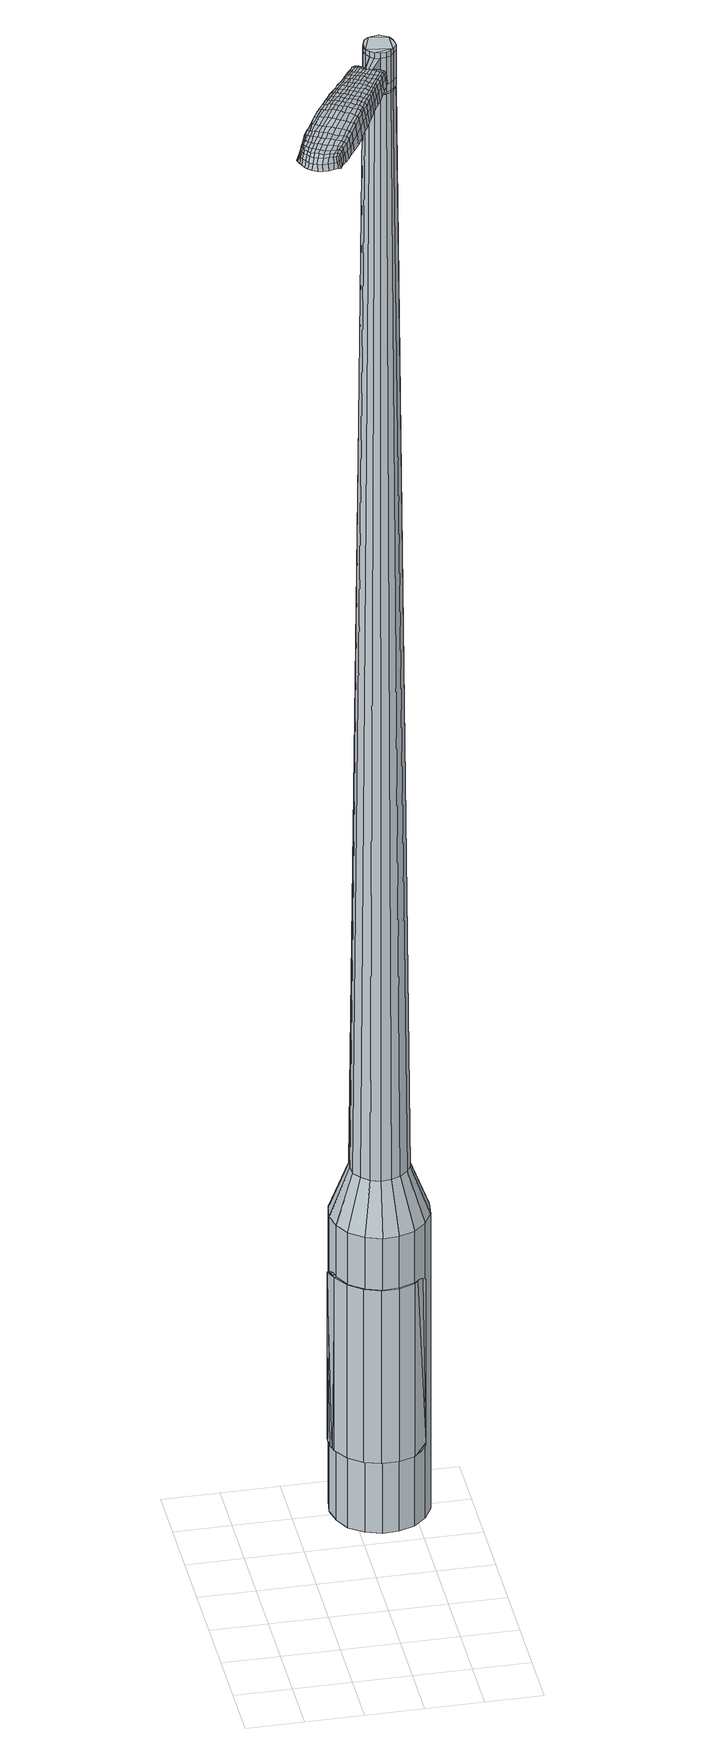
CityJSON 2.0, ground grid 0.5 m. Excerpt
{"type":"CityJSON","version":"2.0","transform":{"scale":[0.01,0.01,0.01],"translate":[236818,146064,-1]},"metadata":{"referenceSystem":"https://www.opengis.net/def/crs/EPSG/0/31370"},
"CityObjects":{
"object1":{"type":"GenericCityObject","attributes":{"cluster":556,"mean_distance_to_centroid":0.317,"new_centroid_x":236819.23,"new_centroid_y":146066.59,"mean_distance_to_camera":11.09,"H1":22.96,"H2":22.49,"Z_final":113.17,"cluster2":-1,"proj_x":236815.49,"proj_y":146064.57,"id_line":84708,"bearing_l":331.76,"distance":4.25,"orientation":"right","G_obj":241.76},"geometry":[{"type":"MultiSurface","lod":"2","boundaries":[[[0,1,2,3]],[[1,4,5,2]],[[4,6,7,5]],[[6,8,9,7]],[[8,10,11,9]],[[10,12,13,11]],[[12,14,15,13]],[[14,16,17,15]],[[16,18,19,17]],[[18,20,21,19]],[[20,22,23,21]],[[22,24,25,23]],[[24,26,27,25]],[[26,28,29,27]],[[28,30,31,29]],[[30,32,33,31]],[[32,34,35,33]],[[34,0,3,35]],[[36,37,38,39]],[[38,40,41,42]],[[41,43,42]],[[42,44,45,46]],[[45,47,46]],[[46,48,49,50]],[[49,51,50]],[[42,46,50,38]],[[50,52,39,38]],[[53,36,39]],[[2,5,7,35]],[[7,9,11,15]],[[11,13,15]],[[15,17,19,23]],[[19,21,23]],[[23,25,27,31]],[[27,29,31]],[[15,23,31,7]],[[31,33,35,7]],[[3,2,35]],[[1,0,54,55]],[[0,34,56,54]],[[34,32,57,56]],[[32,30,58,57]],[[30,28,59,58]],[[28,26,60,59]],[[26,24,61,60]],[[24,22,62,61]],[[22,20,63,62]],[[20,18,64,63]],[[18,16,65,64]],[[16,14,66,65]],[[14,12,67,66]],[[12,10,68,67]],[[10,8,69,68]],[[8,6,70,69]],[[6,4,71,70]],[[4,1,55,71]],[[55,54,72,73]],[[54,56,74,72]],[[56,57,75,74]],[[57,58,76,75]],[[58,59,77,76]],[[59,60,78,77]],[[60,61,79,78]],[[61,62,80,79]],[[62,63,81,80]],[[63,64,82,81]],[[64,65,83,82]],[[65,66,84,83]],[[66,67,85,84]],[[67,68,86,85]],[[68,69,87,86]],[[69,70,88,87]],[[70,71,89,88]],[[71,55,73,89]],[[90,91,92,93]],[[94,95,91,90]],[[96,97,95,94]],[[76,98,97,96]],[[77,99,98,76]],[[100,101,99,77]],[[79,102,101,100]],[[80,103,102,79]],[[104,105,103,80]],[[82,106,105,104]],[[107,108,106,82]],[[84,109,108,107]],[[110,111,109,84]],[[112,113,111,110]],[[114,115,113,112]],[[116,117,115,114]],[[118,119,117,116]],[[93,92,119,118]],[[120,121,122,123]],[[124,120,123,125]],[[126,124,125,127]],[[128,126,127,129]],[[130,128,129,131]],[[132,130,131,133]],[[134,132,133,135]],[[136,134,135,137]],[[138,136,137,139]],[[140,138,139,141]],[[142,140,141,143]],[[144,142,143,145]],[[146,144,145,147]],[[148,146,147,149]],[[150,148,149,151]],[[152,150,151,153]],[[73,72,90,93]],[[72,74,94,90]],[[74,75,96,94]],[[75,76,96]],[[78,100,77]],[[78,79,100]],[[81,104,80]],[[81,82,104]],[[83,107,82]],[[83,84,107]],[[85,110,84]],[[85,86,112,110]],[[86,87,114,112]],[[87,88,116,114]],[[88,89,118,116]],[[89,73,93,118]],[[154,155,92,91]],[[155,156,119,92]],[[156,157,117,119]],[[157,158,115,117]],[[158,159,113,115]],[[159,160,111,113]],[[160,109,111]],[[161,108,109]],[[161,106,108]],[[162,105,106]],[[162,103,105]],[[163,101,102]],[[163,99,101]],[[164,97,98]],[[164,165,95,97]],[[165,154,91,95]],[[39,52,152,166]],[[155,154,167,153]],[[53,39,166,121]],[[154,165,122,167]],[[36,53,121,120]],[[165,164,123,122]],[[37,36,120,124]],[[164,98,125,123]],[[38,37,124,126]],[[98,99,127,125]],[[40,38,126,128]],[[99,163,129,127]],[[41,40,128,130]],[[163,102,131,129]],[[43,41,130,132]],[[102,103,133,131]],[[42,43,132,134]],[[103,162,135,133]],[[44,42,134,136]],[[162,106,137,135]],[[45,44,136,138]],[[106,161,139,137]],[[47,45,138,140]],[[161,109,141,139]],[[46,47,140,142]],[[109,160,143,141]],[[48,46,142,144]],[[160,159,145,143]],[[49,48,144,146]],[[159,158,147,145]],[[51,49,146,148]],[[158,157,149,147]],[[50,51,148,150]],[[157,156,151,149]],[[52,50,150,152]],[[156,155,153,151]],[[152,153,168,169]],[[153,167,170,168]],[[167,122,171,170]],[[122,121,172,171]],[[121,166,173,172]],[[166,152,169,173]],[[174,175,176,177]],[[178,174,177,179]],[[174,178,180,181]],[[175,174,181,182]],[[183,184,185,186]],[[187,183,186,188]],[[183,187,189,190]],[[184,183,190,191]],[[192,193,194,195]],[[196,192,195,197]],[[192,196,198,199]],[[193,192,199,200]],[[201,202,203,204]],[[205,201,204,206]],[[201,205,207,208]],[[202,201,208,209]],[[210,211,212,213]],[[214,210,213,215]],[[210,214,216,217]],[[211,210,217,218]],[[219,220,221,222]],[[223,219,222,224]],[[219,223,225,226]],[[220,219,226,227]],[[228,229,230,231]],[[220,228,231,221]],[[228,220,227,232]],[[229,228,232,233]],[[234,235,236,237]],[[229,234,237,230]],[[234,229,233,238]],[[235,234,238,239]],[[240,178,179,241]],[[235,240,241,236]],[[240,235,239,242]],[[178,240,242,180]],[[243,244,245,246]],[[247,243,246,248]],[[243,247,249,250]],[[244,243,250,251]],[[252,253,254,255]],[[244,252,255,245]],[[252,244,251,256]],[[253,252,256,257]],[[258,259,260,261]],[[253,258,261,254]],[[258,253,257,262]],[[259,258,262,263]],[[264,265,266,267]],[[259,264,267,260]],[[264,259,263,268]],[[265,264,268,269]],[[270,175,182,271]],[[265,270,271,266]],[[270,265,269,272]],[[175,270,272,176]],[[273,274,275,276]],[[277,273,276,278]],[[273,277,279,280]],[[274,273,280,281]],[[282,283,284,285]],[[274,282,285,275]],[[282,274,281,286]],[[283,282,286,287]],[[288,289,290,291]],[[283,288,291,284]],[[288,283,287,292]],[[289,288,292,293]],[[294,187,188,295]],[[289,294,295,290]],[[294,289,293,296]],[[187,294,296,189]],[[297,298,299,300]],[[301,297,300,302]],[[297,301,303,304]],[[298,297,304,305]],[[306,307,308,309]],[[298,306,309,299]],[[306,298,305,310]],[[307,306,310,311]],[[312,313,314,315]],[[307,312,315,308]],[[312,307,311,316]],[[313,312,316,317]],[[318,319,320,321]],[[313,318,321,314]],[[318,313,317,322]],[[319,318,322,323]],[[324,184,191,325]],[[319,324,325,320]],[[324,319,323,326]],[[184,324,326,185]],[[327,213,212,328]],[[329,327,328,330]],[[327,329,331,332]],[[213,327,332,215]],[[333,329,330,334]],[[335,333,334,336]],[[333,335,337,338]],[[329,333,338,331]],[[339,335,336,340]],[[341,339,340,342]],[[339,341,343,344]],[[335,339,344,337]],[[345,341,342,346]],[[347,345,346,348]],[[345,347,349,350]],[[341,345,350,343]],[[351,347,348,352]],[[202,351,352,203]],[[351,202,209,353]],[[347,351,353,349]],[[354,355,200,199]],[[356,354,199,198]],[[354,356,357,358]],[[355,354,358,359]],[[360,361,359,358]],[[362,360,358,357]],[[360,362,363,364]],[[361,360,364,365]],[[366,367,365,364]],[[368,366,364,363]],[[366,368,369,370]],[[367,366,370,371]],[[372,373,371,370]],[[374,372,370,369]],[[372,374,207,205]],[[373,372,205,206]],[[375,376,377,378]],[[277,375,378,279]],[[375,277,278,379]],[[376,375,379,380]],[[381,196,197,382]],[[376,381,382,377]],[[381,376,380,383]],[[196,381,383,198]],[[384,385,386,387]],[[223,384,387,225]],[[384,223,224,388]],[[385,384,388,389]],[[390,391,392,393]],[[385,390,393,386]],[[390,385,389,394]],[[391,390,394,395]],[[396,193,200,397]],[[391,396,397,392]],[[396,391,395,398]],[[193,396,398,194]],[[399,400,401,402]],[[181,399,402,182]],[[399,181,180,403]],[[400,399,403,404]],[[405,406,407,408]],[[400,405,408,401]],[[405,400,404,409]],[[406,405,409,410]],[[411,204,203,412]],[[406,411,412,407]],[[411,406,410,413]],[[204,411,413,206]],[[414,415,416,417]],[[186,414,417,188]],[[414,186,185,418]],[[415,414,418,419]],[[420,208,207,421]],[[415,420,421,416]],[[420,415,419,422]],[[208,420,422,209]],[[423,424,425,426]],[[301,423,426,303]],[[423,301,302,427]],[[424,423,427,428]],[[429,214,215,430]],[[424,429,430,425]],[[429,424,428,431]],[[214,429,431,216]],[[432,433,434,435]],[[247,432,435,249]],[[432,247,248,436]],[[433,432,436,437]],[[438,439,440,441]],[[433,438,441,434]],[[438,433,437,442]],[[439,438,442,443]],[[444,211,218,445]],[[439,444,445,440]],[[444,439,443,446]],[[211,444,446,212]],[[447,448,437,436]],[[246,447,436,248]],[[447,246,245,449]],[[448,447,449,450]],[[451,452,443,442]],[[448,451,442,437]],[[451,448,450,453]],[[452,451,453,454]],[[455,328,212,446]],[[452,455,446,443]],[[455,452,454,456]],[[328,455,456,330]],[[457,458,459,460]],[[304,457,460,305]],[[457,304,303,426]],[[458,457,426,425]],[[461,332,331,462]],[[458,461,462,459]],[[461,458,425,430]],[[332,461,430,215]],[[463,464,450,449]],[[255,463,449,245]],[[463,255,254,465]],[[464,463,465,466]],[[467,468,454,453]],[[464,467,453,450]],[[467,464,466,469]],[[468,467,469,470]],[[471,334,330,456]],[[468,471,456,454]],[[471,468,470,472]],[[334,471,472,336]],[[473,474,475,476]],[[310,473,476,311]],[[473,310,305,460]],[[474,473,460,459]],[[477,338,337,478]],[[474,477,478,475]],[[477,474,459,462]],[[338,477,462,331]],[[479,480,466,465]],[[261,479,465,254]],[[479,261,260,481]],[[480,479,481,482]],[[483,484,470,469]],[[480,483,469,466]],[[483,480,482,485]],[[484,483,485,486]],[[487,340,336,472]],[[484,487,472,470]],[[487,484,486,488]],[[340,487,488,342]],[[489,490,491,492]],[[316,489,492,317]],[[489,316,311,476]],[[490,489,476,475]],[[493,344,343,494]],[[490,493,494,491]],[[493,490,475,478]],[[344,493,478,337]],[[495,496,482,481]],[[267,495,481,260]],[[495,267,266,497]],[[496,495,497,498]],[[499,500,486,485]],[[496,499,485,482]],[[499,496,498,501]],[[500,499,501,502]],[[503,346,342,488]],[[500,503,488,486]],[[503,500,502,504]],[[346,503,504,348]],[[505,506,507,508]],[[322,505,508,323]],[[505,322,317,492]],[[506,505,492,491]],[[509,350,349,510]],[[506,509,510,507]],[[509,506,491,494]],[[350,509,494,343]],[[511,512,498,497]],[[271,511,497,266]],[[511,271,182,402]],[[512,511,402,401]],[[513,514,502,501]],[[512,513,501,498]],[[513,512,401,408]],[[514,513,408,407]],[[515,352,348,504]],[[514,515,504,502]],[[515,514,407,412]],[[352,515,412,203]],[[516,517,419,418]],[[326,516,418,185]],[[516,326,323,508]],[[517,516,508,507]],[[518,353,209,422]],[[517,518,422,419]],[[518,517,507,510]],[[353,518,510,349]],[[519,520,380,379]],[[276,519,379,278]],[[519,276,275,521]],[[520,519,521,522]],[[523,356,198,383]],[[520,523,383,380]],[[523,520,522,524]],[[356,523,524,357]],[[525,526,527,528]],[[226,525,528,227]],[[525,226,225,387]],[[526,525,387,386]],[[529,530,531,532]],[[526,529,532,527]],[[529,526,386,393]],[[530,529,393,392]],[[533,355,359,534]],[[530,533,534,531]],[[533,530,392,397]],[[355,533,397,200]],[[535,536,522,521]],[[285,535,521,275]],[[535,285,284,537]],[[536,535,537,538]],[[539,362,357,524]],[[536,539,524,522]],[[539,536,538,540]],[[362,539,540,363]],[[541,542,543,544]],[[232,541,544,233]],[[541,232,227,528]],[[542,541,528,527]],[[545,546,547,548]],[[542,545,548,543]],[[545,542,527,532]],[[546,545,532,531]],[[549,361,365,550]],[[546,549,550,547]],[[549,546,531,534]],[[361,549,534,359]],[[551,552,538,537]],[[291,551,537,284]],[[551,291,290,553]],[[552,551,553,554]],[[555,368,363,540]],[[552,555,540,538]],[[555,552,554,556]],[[368,555,556,369]],[[557,558,559,560]],[[238,557,560,239]],[[557,238,233,544]],[[558,557,544,543]],[[561,562,563,564]],[[558,561,564,559]],[[561,558,543,548]],[[562,561,548,547]],[[565,367,371,566]],[[562,565,566,563]],[[565,562,547,550]],[[367,565,550,365]],[[567,568,554,553]],[[295,567,553,290]],[[567,295,188,417]],[[568,567,417,416]],[[569,374,369,556]],[[568,569,556,554]],[[569,568,416,421]],[[374,569,421,207]],[[570,571,404,403]],[[242,570,403,180]],[[570,242,239,560]],[[571,570,560,559]],[[572,573,410,409]],[[571,572,409,404]],[[572,571,559,564]],[[573,572,564,563]],[[574,373,206,413]],[[573,574,413,410]],[[574,573,563,566]],[[373,574,566,371]],[[575,576,577,578]],[[578,577,579,580]],[[581,579,577,582]],[[582,577,576,583]],[[584,585,586,587]],[[587,586,588,589]],[[590,588,586,591]],[[591,586,585,592]],[[593,594,595,596]],[[596,595,597,598]],[[599,597,595,600]],[[600,595,594,601]],[[602,603,604,605]],[[605,604,606,607]],[[608,606,604,609]],[[609,604,603,610]],[[611,612,613,614]],[[614,613,615,616]],[[617,615,613,618]],[[618,613,612,619]],[[620,621,622,623]],[[623,622,624,625]],[[626,624,622,627]],[[627,622,621,628]],[[629,630,631,632]],[[632,631,621,620]],[[628,621,631,633]],[[633,631,630,634]],[[635,636,637,638]],[[638,637,630,629]],[[634,630,637,639]],[[639,637,636,640]],[[580,579,641,642]],[[642,641,636,635]],[[640,636,641,643]],[[643,641,579,581]],[[644,645,646,647]],[[647,646,648,649]],[[650,648,646,651]],[[651,646,645,652]],[[653,654,655,656]],[[656,655,645,644]],[[652,645,655,657]],[[657,655,654,658]],[[659,660,661,662]],[[662,661,654,653]],[[658,654,661,663]],[[663,661,660,664]],[[665,666,667,668]],[[668,667,660,659]],[[664,660,667,669]],[[669,667,666,670]],[[583,576,671,672]],[[672,671,666,665]],[[670,666,671,673]],[[673,671,576,575]],[[674,675,676,677]],[[677,676,678,679]],[[680,678,676,681]],[[681,676,675,682]],[[683,684,685,686]],[[686,685,675,674]],[[682,675,685,687]],[[687,685,684,688]],[[689,690,691,692]],[[692,691,684,683]],[[688,684,691,693]],[[693,691,690,694]],[[589,588,695,696]],[[696,695,690,689]],[[694,690,695,697]],[[697,695,588,590]],[[698,699,700,701]],[[701,700,702,703]],[[704,702,700,705]],[[705,700,699,706]],[[707,708,709,710]],[[710,709,699,698]],[[706,699,709,711]],[[711,709,708,712]],[[713,714,715,716]],[[716,715,708,707]],[[712,708,715,717]],[[717,715,714,718]],[[719,720,721,722]],[[722,721,714,713]],[[718,714,721,723]],[[723,721,720,724]],[[592,585,725,726]],[[726,725,720,719]],[[724,720,725,727]],[[727,725,585,584]],[[611,614,728,729]],[[729,728,730,731]],[[732,730,728,733]],[[733,728,614,616]],[[731,730,734,735]],[[735,734,736,737]],[[738,736,734,739]],[[739,734,730,732]],[[737,736,740,741]],[[741,740,742,743]],[[744,742,740,745]],[[745,740,736,738]],[[743,742,746,747]],[[747,746,748,749]],[[750,748,746,751]],[[751,746,742,744]],[[749,748,752,753]],[[753,752,603,602]],[[610,603,752,754]],[[754,752,748,750]],[[601,755,756,600]],[[600,756,757,599]],[[758,757,756,759]],[[759,756,755,760]],[[760,761,762,759]],[[759,762,763,758]],[[764,763,762,765]],[[765,762,761,766]],[[766,767,768,765]],[[765,768,769,764]],[[770,769,768,771]],[[771,768,767,772]],[[772,773,774,771]],[[771,774,775,770]],[[608,775,774,606]],[[606,774,773,607]],[[776,777,778,779]],[[779,778,678,680]],[[679,678,778,780]],[[780,778,777,781]],[[598,597,782,783]],[[783,782,777,776]],[[781,777,782,784]],[[784,782,597,599]],[[785,786,787,788]],[[788,787,624,626]],[[625,624,787,789]],[[789,787,786,790]],[[791,792,793,794]],[[794,793,786,785]],[[790,786,793,795]],[[795,793,792,796]],[[601,594,797,798]],[[798,797,792,791]],[[796,792,797,799]],[[799,797,594,593]],[[800,801,802,803]],[[803,802,582,583]],[[581,582,802,804]],[[804,802,801,805]],[[806,807,808,809]],[[809,808,801,800]],[[805,801,808,810]],[[810,808,807,811]],[[602,605,812,813]],[[813,812,807,806]],[[811,807,812,814]],[[814,812,605,607]],[[815,816,817,818]],[[818,817,587,589]],[[584,587,817,819]],[[819,817,816,820]],[[608,609,821,822]],[[822,821,816,815]],[[820,816,821,823]],[[823,821,609,610]],[[824,825,826,827]],[[827,826,702,704]],[[702,826,703]],[[703,826,825,828]],[[616,615,829,830]],[[830,829,825,824]],[[828,825,829,831]],[[831,829,615,617]],[[832,833,834]],[[834,833,648,650]],[[649,648,833,835]],[[835,833,832,836]],[[837,838,839,840]],[[840,839,832,834]],[[836,832,839,841]],[[841,839,838,842]],[[619,612,843,844]],[[844,843,838,837]],[[842,838,843,845]],[[845,843,612,611]],[[836,846,847,835]],[[835,847,647,649]],[[644,647,847,848]],[[848,847,846,849]],[[842,850,851,841]],[[841,851,846,836]],[[849,846,851,852]],[[852,851,850,853]],[[611,729,854,845]],[[845,854,850,842]],[[853,850,854,855]],[[855,854,729,731]],[[856,857,858]],[[858,857,705,706]],[[704,705,857,827]],[[827,857,856,824]],[[732,733,859,860]],[[860,859,856,858]],[[824,856,859,830]],[[830,859,733,616]],[[849,861,862,848]],[[848,862,656,644]],[[653,656,862,863]],[[862,861,863]],[[853,864,865,852]],[[852,865,861,849]],[[863,861,865,866]],[[866,865,864,867]],[[731,735,868,855]],[[855,868,864,853]],[[867,864,868,869]],[[869,868,735,737]],[[870,871,872,873]],[[873,872,711,712]],[[706,711,872,858]],[[872,871,858]],[[738,739,874,875]],[[875,874,871,870]],[[858,871,874,860]],[[860,874,739,732]],[[876,877,863]],[[863,877,662,653]],[[659,662,877,878]],[[878,877,876,879]],[[867,880,881,866]],[[866,881,876,863]],[[879,876,881,882]],[[882,881,880,883]],[[737,741,884,869]],[[869,884,880,867]],[[883,880,884,885]],[[885,884,741,743]],[[886,887,888,889]],[[889,888,717,718]],[[712,717,888,873]],[[873,888,887,870]],[[744,745,890,891]],[[891,890,887,886]],[[870,887,890,875]],[[875,890,745,738]],[[879,892,893,878]],[[878,893,668,659]],[[665,668,893,894]],[[894,893,892,895]],[[883,896,897,882]],[[882,897,892,879]],[[895,892,897,898]],[[898,897,896,899]],[[743,747,900,885]],[[885,900,896,883]],[[899,896,900,901]],[[901,900,747,749]],[[902,903,904,905]],[[905,904,723,724]],[[718,723,904,889]],[[889,904,903,886]],[[750,751,906,907]],[[907,906,903,902]],[[886,903,906,891]],[[891,906,751,744]],[[895,908,909,894]],[[894,909,672,665]],[[583,672,909,803]],[[803,909,908,800]],[[899,910,911,898]],[[898,911,908,895]],[[800,908,911,809]],[[809,911,910,806]],[[749,753,912,901]],[[901,912,910,899]],[[806,910,912,813]],[[813,912,753,602]],[[820,913,914,819]],[[819,914,727,584]],[[724,727,914,905]],[[905,914,913,902]],[[610,754,915,823]],[[823,915,913,820]],[[902,913,915,907]],[[907,915,754,750]],[[781,916,917,780]],[[780,917,677,679]],[[674,677,917,918]],[[918,917,916,919]],[[599,757,920,784]],[[784,920,916,781]],[[919,916,920,921]],[[921,920,757,758]],[[922,923,924,925]],[[925,924,627,628]],[[626,627,924,788]],[[788,924,923,785]],[[926,927,928,929]],[[929,928,923,922]],[[785,923,928,794]],[[794,928,927,791]],[[760,755,930,931]],[[931,930,927,926]],[[791,927,930,798]],[[798,930,755,601]],[[919,932,933,918]],[[918,933,686,674]],[[683,686,933,934]],[[934,933,932,935]],[[758,763,936,921]],[[921,936,932,919]],[[935,932,936,937]],[[937,936,763,764]],[[938,939,940,941]],[[941,940,633,634]],[[628,633,940,925]],[[925,940,939,922]],[[942,943,944,945]],[[945,944,939,938]],[[922,939,944,929]],[[929,944,943,926]],[[766,761,946,947]],[[947,946,943,942]],[[926,943,946,931]],[[931,946,761,760]],[[935,948,949,934]],[[934,949,692,683]],[[689,692,949,950]],[[950,949,948,951]],[[764,769,952,937]],[[937,952,948,935]],[[951,948,952,953]],[[953,952,769,770]],[[954,955,956,957]],[[957,956,639,640]],[[634,639,956,941]],[[941,956,955,938]],[[958,959,960,961]],[[961,960,955,954]],[[938,955,960,945]],[[945,960,959,942]],[[772,767,962,963]],[[963,962,959,958]],[[942,959,962,947]],[[947,962,767,766]],[[951,964,965,950]],[[950,965,696,689]],[[589,696,965,818]],[[818,965,964,815]],[[770,775,966,953]],[[953,966,964,951]],[[815,964,966,822]],[[822,966,775,608]],[[805,967,968,804]],[[804,968,643,581]],[[640,643,968,957]],[[957,968,967,954]],[[811,969,970,810]],[[810,970,967,805]],[[954,967,970,961]],[[961,970,969,958]],[[607,773,971,814]],[[814,971,969,811]],[[958,969,971,963]],[[963,971,773,772]],[[575,578,177,176]],[[578,580,179,177]],[[590,591,190,189]],[[591,592,191,190]],[[593,596,195,194]],[[596,598,197,195]],[[617,618,217,216]],[[618,619,218,217]],[[620,623,222,221]],[[623,625,224,222]],[[629,632,231,230]],[[632,620,221,231]],[[635,638,237,236]],[[638,629,230,237]],[[580,642,241,179]],[[642,635,236,241]],[[650,651,250,249]],[[651,652,251,250]],[[652,657,256,251]],[[657,658,257,256]],[[658,663,262,257]],[[663,664,263,262]],[[664,669,268,263]],[[669,670,269,268]],[[670,673,272,269]],[[673,575,176,272]],[[680,681,280,279]],[[681,682,281,280]],[[682,687,286,281]],[[687,688,287,286]],[[688,693,292,287]],[[693,694,293,292]],[[694,697,296,293]],[[697,590,189,296]],[[698,701,300,299]],[[701,703,302,300]],[[707,710,309,308]],[[710,698,299,309]],[[713,716,315,314]],[[716,707,308,315]],[[719,722,321,320]],[[722,713,314,321]],[[592,726,325,191]],[[726,719,320,325]],[[776,779,378,377]],[[779,680,279,378]],[[598,783,382,197]],[[783,776,377,382]],[[625,789,388,224]],[[789,790,389,388]],[[790,795,394,389]],[[795,796,395,394]],[[796,799,398,395]],[[799,593,194,398]],[[703,427,302]],[[703,828,428,427]],[[828,831,431,428]],[[831,617,216,431]],[[834,435,434]],[[834,650,249,435]],[[837,840,441,440]],[[840,834,434,441]],[[619,844,445,218]],[[844,837,440,445]],[[972,973,974,975]],[[976,977,975,974]],[[978,979,980,981]],[[982,983,984,985]],[[973,986,987,974]],[[988,976,974,987]],[[989,978,981,990]],[[991,992,983,982]],[[986,993,994,987]],[[994,995,988,987]],[[996,989,990,997]],[[998,992,991,999]],[[993,1000,1001,994]],[[1001,1002,995,994]],[[1003,996,997,1004]],[[1005,998,999,1006]],[[1007,1008,1009,1010]],[[1011,1012,1008,1007]],[[1011,1013,1014,1012]],[[1013,1015,1016,1014]],[[1017,1018,1019,1020]],[[1021,1022,1018,1017]],[[1023,1024,1022,1021]],[[1025,1026,1024,1023]],[[1020,1009,1008,1017]],[[1017,1008,1012,1021]],[[1012,1014,1023,1021]],[[1014,1016,1025,1023]],[[981,980,977,976]],[[990,981,976,988]],[[995,997,990,988]],[[1002,1004,997,995]],[[982,985,979,978]],[[991,982,978,989]],[[999,991,989,996]],[[1006,999,996,1003]],[[983,1007,1010,984]],[[992,1011,1007,983]],[[1013,1011,992,998]],[[1015,1013,998,1005]],[[1027,1028,1029,1030]],[[1029,1031,1032,1033]],[[1029,1033,1034,1035]],[[1029,1035,1030]],[[1036,1027,1030,1037]],[[1038,1037,1030,1039]],[[1040,1039,1030]],[[1041,1029,1028,1042]],[[1043,1041,1042,1044]],[[1045,1043,1044,1046]],[[1047,1045,1046,1048]],[[1049,1047,1048,1050]],[[1050,1051,1052,1053]],[[1050,1053,1054,1055]],[[1050,1055,1056,1057]],[[1056,1058,1059,1060]],[[1056,1060,1061,1062]],[[1056,1062,1057]],[[1050,1057,1049]],[[1063,1064,1028,1027]],[[1065,1066,1031,1029]],[[1067,1068,1040,1030]],[[1064,1069,1042,1028]],[[1070,1065,1029,1041]],[[1069,1071,1044,1042]],[[1072,1070,1041,1043]],[[1071,1073,1046,1044]],[[1074,1072,1043,1045]],[[1073,1075,1048,1046]],[[1076,1074,1045,1047]],[[1075,1077,1050,1048]],[[1078,1076,1047,1049]],[[1077,1079,1051,1050]],[[1080,1081,1058,1056]],[[1082,1078,1049,1057]],[[1052,1051,1079,1083]],[[1053,1052,1083,1084]],[[1054,1053,1084,1085]],[[1055,1054,1085,1086]],[[1056,1055,1086,1080]],[[1087,1063,1027,1036]],[[1088,1087,1036,1037]],[[1089,1088,1037,1038]],[[1090,1089,1038,1039]],[[1068,1090,1039,1040]],[[1032,1031,1066,1091]],[[1059,1058,1081,1092]],[[1033,1032,1091,1093]],[[1034,1033,1093,1094]],[[1035,1034,1094,1095]],[[1030,1035,1095,1067]],[[1060,1059,1092,1096]],[[1061,1060,1096,1097]],[[1062,1061,1097,1098]],[[1057,1062,1098,1082]]]}]}
},
"vertices":[
[104,219,384],[92,228,384],[92,228,96],[104,219,96],[85,241,384],[85,241,96],[82,255,384],[82,255,96],[84,270,384],[84,270,96],[91,282,384],[91,282,96],[102,292,384],[102,292,96],[115,298,384],[115,298,96],[130,298,384],[130,298,96],[144,294,384],[144,294,96],[155,284,384],[155,284,96],[163,272,384],[163,272,96],[166,258,384],[166,258,96],[164,243,384],[164,243,96],[157,230,384],[157,230,96],[146,220,384],[146,220,96],[132,215,384],[132,215,96],[118,214,384],[118,214,96],[127,243,1524],[131,245,1524],[134,248,1524],[117,244,1524],[137,252,1524],[137,257,1524],[134,265,1524],[136,261,1524],[130,268,1524],[126,270,1524],[117,268,1524],[121,269,1524],[113,265,1524],[111,260,1524],[111,251,1524],[110,256,1524],[114,247,1524],[122,243,1524],[112,234,429],[105,240,429],[120,231,429],[129,232,429],[137,235,429],[144,241,429],[148,248,429],[149,257,429],[147,266,429],[143,273,429],[136,278,429],[127,281,429],[119,281,429],[111,278,429],[104,272,429],[100,264,429],[99,256,429],[100,247,429],[117,244,1483],[114,247,1483],[122,243,1483],[127,243,1483],[131,245,1483],[134,248,1483],[137,252,1483],[137,257,1483],[136,261,1483],[134,265,1483],[130,268,1483],[126,270,1483],[121,269,1483],[117,268,1483],[113,265,1483],[111,260,1483],[110,256,1483],[111,251,1483],[118,245,1483],[118,245,1485],[114,248,1485],[114,248,1483],[122,244,1483],[122,244,1485],[126,244,1483],[126,244,1485],[131,245,1485],[134,248,1485],[136,252,1483],[136,252,1485],[137,257,1485],[136,261,1485],[133,265,1483],[133,265,1485],[130,268,1485],[126,269,1483],[126,269,1485],[121,269,1485],[117,267,1483],[117,267,1485],[114,264,1483],[114,264,1485],[112,260,1483],[112,260,1485],[111,256,1483],[111,256,1485],[112,252,1483],[112,252,1485],[127,243,1519],[122,243,1519],[122,243,1493],[127,243,1493],[131,245,1519],[131,245,1493],[134,248,1519],[134,248,1493],[137,252,1519],[137,252,1493],[137,257,1519],[137,257,1493],[136,261,1519],[136,261,1493],[134,265,1519],[134,265,1493],[130,268,1519],[130,268,1493],[126,270,1519],[126,270,1493],[121,269,1519],[121,269,1493],[117,268,1519],[117,268,1493],[113,265,1519],[113,265,1493],[111,260,1519],[111,260,1493],[110,256,1519],[110,256,1493],[111,251,1519],[111,251,1493],[114,247,1519],[114,247,1493],[117,244,1485],[114,247,1485],[111,251,1485],[110,256,1485],[111,260,1485],[113,265,1485],[117,268,1485],[126,270,1485],[134,265,1485],[137,252,1485],[127,243,1485],[122,243,1485],[117,244,1519],[117,244,1493],[106,229,1513],[106,229,1518],[109,228,1513],[111,226,1513],[111,226,1518],[109,228,1518],[56,172,1519],[60,178,1518],[58,178,1509],[54,172,1510],[52,165,1519],[50,164,1510],[54,165,1526],[58,172,1525],[62,178,1525],[90,154,1519],[93,160,1518],[92,162,1525],[89,155,1525],[86,146,1519],[85,147,1526],[87,144,1510],[91,152,1510],[94,158,1509],[40,97,1519],[37,99,1519],[36,98,1513],[40,96,1513],[44,96,1519],[44,95,1513],[45,98,1524],[41,99,1524],[38,100,1524],[75,162,1530],[78,169,1529],[76,171,1529],[72,164,1530],[71,154,1531],[68,156,1531],[74,153,1530],[78,161,1530],[82,167,1529],[113,234,1512],[111,235,1512],[110,234,1517],[112,233,1517],[116,232,1512],[115,231,1517],[116,231,1506],[113,233,1506],[110,234,1506],[30,119,1519],[31,122,1519],[29,122,1512],[28,119,1512],[29,117,1518],[27,117,1512],[30,117,1522],[31,119,1523],[32,122,1524],[33,127,1519],[35,132,1519],[33,132,1512],[31,126,1512],[34,126,1524],[36,132,1525],[37,137,1519],[41,144,1519],[39,144,1511],[36,137,1511],[39,137,1526],[43,144,1526],[46,154,1519],[44,154,1510],[48,154,1526],[95,235,1513],[91,229,1513],[92,229,1518],[96,235,1517],[98,240,1512],[98,238,1516],[97,239,1506],[94,235,1507],[90,228,1507],[87,222,1514],[83,216,1515],[85,216,1520],[88,222,1519],[85,222,1507],[81,215,1507],[79,209,1515],[75,203,1516],[77,203,1522],[81,209,1521],[77,209,1508],[73,203,1508],[71,197,1517],[67,190,1517],[69,191,1524],[73,197,1523],[69,196,1508],[66,190,1509],[64,184,1518],[66,184,1524],[62,184,1509],[61,102,1519],[63,104,1519],[62,105,1524],[60,102,1523],[59,100,1518],[59,101,1522],[60,98,1512],[61,100,1512],[63,103,1512],[65,108,1519],[68,113,1519],[68,114,1525],[64,109,1524],[66,107,1512],[69,111,1512],[72,118,1519],[75,125,1519],[75,127,1526],[71,119,1526],[72,117,1511],[76,123,1511],[81,135,1519],[80,137,1526],[82,133,1510],[122,220,1513],[118,214,1513],[119,212,1507],[122,219,1507],[124,226,1512],[124,224,1506],[123,225,1516],[121,222,1517],[118,215,1518],[115,207,1514],[112,200,1515],[113,198,1507],[116,205,1507],[115,208,1519],[111,201,1520],[109,193,1515],[106,186,1516],[106,185,1508],[110,192,1508],[108,195,1521],[105,188,1522],[103,180,1517],[100,173,1517],[100,171,1509],[103,178,1508],[102,181,1523],[99,175,1524],[96,166,1518],[97,165,1509],[96,168,1524],[110,228,1519],[108,229,1519],[106,221,1520],[104,223,1520],[109,220,1520],[112,227,1519],[103,215,1522],[100,216,1522],[99,208,1523],[97,209,1523],[102,207,1523],[105,213,1521],[96,202,1524],[93,203,1524],[92,195,1525],[90,196,1525],[95,193,1525],[99,200,1524],[89,189,1526],[86,190,1526],[85,182,1527],[83,183,1527],[88,180,1527],[92,187,1526],[82,175,1528],[79,177,1528],[85,174,1528],[42,101,1527],[39,103,1527],[46,100,1526],[48,104,1527],[44,105,1528],[41,107,1528],[47,111,1529],[44,113,1529],[51,110,1528],[55,116,1530],[51,117,1530],[48,119,1530],[54,124,1531],[51,125,1531],[58,122,1530],[62,130,1531],[59,132,1531],[55,134,1531],[65,143,1531],[62,145,1531],[68,141,1531],[57,98,1518],[54,97,1519],[54,96,1513],[58,97,1513],[57,100,1523],[54,99,1523],[49,96,1519],[49,95,1513],[50,98,1524],[29,114,1518],[29,112,1518],[30,113,1523],[30,115,1523],[27,114,1513],[28,111,1513],[30,108,1519],[32,105,1519],[33,106,1524],[31,109,1523],[29,108,1513],[31,104,1513],[34,101,1519],[35,103,1524],[33,101,1513],[60,172,1528],[61,170,1528],[65,177,1528],[63,178,1527],[55,164,1528],[57,163,1529],[64,169,1529],[66,167,1530],[70,174,1529],[67,175,1528],[59,161,1529],[62,159,1530],[69,166,1530],[73,172,1529],[65,158,1531],[88,156,1528],[86,157,1529],[82,149,1529],[84,148,1528],[91,162,1527],[89,164,1528],[82,159,1529],[78,151,1530],[86,165,1528],[124,228,1512],[122,229,1512],[121,228,1517],[122,227,1517],[124,227,1506],[122,228,1506],[119,230,1512],[118,230,1517],[119,229,1506],[100,241,1512],[102,240,1512],[100,240,1506],[99,240,1506],[100,239,1517],[101,239,1517],[104,239,1512],[106,238,1512],[105,237,1506],[103,238,1506],[103,238,1517],[106,236,1517],[108,236,1512],[108,236,1506],[108,235,1517],[97,235,1519],[99,234,1519],[94,228,1520],[95,227,1520],[101,233,1519],[103,232,1519],[97,226,1520],[99,225,1520],[105,230,1519],[102,224,1520],[120,222,1519],[118,223,1519],[115,217,1520],[117,216,1520],[115,225,1519],[112,218,1520],[90,222,1521],[91,221,1521],[86,215,1522],[87,215,1522],[93,220,1521],[96,219,1521],[90,213,1522],[92,212,1523],[98,217,1522],[94,211,1523],[113,209,1521],[112,210,1521],[108,203,1522],[110,202,1522],[109,212,1521],[105,205,1522],[82,209,1523],[84,208,1523],[78,203,1524],[80,202,1524],[86,207,1523],[88,206,1524],[82,201,1525],[85,199,1525],[91,204,1524],[87,198,1525],[107,195,1523],[105,196,1523],[102,190,1524],[104,189,1524],[102,198,1524],[99,192,1525],[75,196,1525],[76,195,1525],[71,190,1526],[72,189,1526],[78,194,1526],[81,193,1526],[75,188,1527],[77,186,1527],[84,191,1526],[80,185,1527],[101,182,1525],[99,183,1525],[95,177,1526],[97,176,1526],[95,185,1526],[92,178,1527],[67,184,1527],[69,183,1527],[71,182,1527],[74,180,1528],[76,179,1528],[94,169,1527],[92,170,1527],[89,172,1528],[58,102,1525],[55,101,1525],[60,105,1526],[58,104,1526],[51,100,1526],[53,104,1527],[31,117,1525],[32,115,1525],[33,118,1526],[33,120,1525],[32,112,1525],[34,108,1526],[36,112,1527],[34,115,1526],[36,105,1526],[38,109,1527],[63,109,1526],[60,109,1527],[66,114,1527],[64,114,1528],[56,109,1528],[59,115,1529],[35,125,1526],[35,123,1527],[38,129,1528],[37,131,1527],[37,120,1527],[39,117,1528],[42,124,1529],[40,126,1528],[41,115,1528],[45,121,1530],[69,120,1528],[67,120,1529],[73,127,1528],[71,128,1529],[63,121,1529],[67,129,1530],[40,136,1528],[41,134,1528],[45,142,1529],[44,143,1528],[43,132,1529],[45,130,1530],[50,138,1530],[47,140,1530],[48,128,1530],[52,135,1531],[79,138,1529],[76,138,1529],[73,140,1530],[49,154,1528],[51,152,1529],[53,151,1530],[56,149,1530],[59,147,1531],[60,177,1509],[62,177,1518],[58,171,1518],[56,170,1509],[54,164,1519],[52,163,1510],[56,164,1525],[60,171,1525],[63,177,1525],[91,162,1525],[91,161,1518],[88,154,1518],[88,156,1525],[85,147,1519],[84,148,1525],[85,145,1510],[89,152,1509],[92,159,1509],[38,100,1513],[38,101,1519],[41,99,1519],[41,98,1513],[44,98,1519],[44,98,1513],[45,100,1524],[42,101,1524],[39,102,1524],[75,170,1528],[78,169,1528],[75,162,1529],[72,164,1529],[71,154,1529],[68,156,1529],[74,153,1529],[78,161,1529],[81,167,1528],[109,232,1516],[110,233,1512],[112,232,1512],[111,231,1516],[115,230,1512],[114,230,1516],[114,229,1506],[112,231,1506],[109,232,1506],[31,121,1512],[33,122,1519],[31,119,1518],[30,119,1512],[31,117,1518],[29,117,1512],[32,117,1522],[33,118,1523],[34,121,1523],[35,131,1512],[37,131,1519],[34,126,1519],[33,126,1512],[36,126,1524],[38,131,1525],[41,143,1511],[43,143,1519],[39,136,1519],[37,136,1511],[41,136,1525],[44,143,1526],[48,153,1519],[46,153,1510],[50,153,1526],[94,227,1518],[93,227,1513],[97,234,1513],[98,234,1517],[99,238,1512],[100,237,1515],[98,238,1506],[95,233,1506],[91,227,1507],[86,215,1520],[85,215,1514],[89,221,1514],[90,221,1519],[87,221,1507],[83,214,1507],[78,202,1522],[77,202,1516],[81,208,1515],[82,208,1521],[79,208,1508],[75,202,1508],[71,189,1523],[69,189,1517],[73,196,1516],[75,196,1522],[71,195,1508],[67,189,1508],[65,183,1517],[67,183,1524],[63,183,1509],[60,106,1523],[61,105,1519],[59,103,1518],[58,104,1523],[58,101,1518],[57,102,1522],[59,100,1512],[60,101,1512],[62,104,1512],[66,115,1525],[67,114,1519],[64,109,1519],[63,110,1524],[64,108,1512],[67,113,1512],[73,127,1526],[74,126,1519],[70,119,1519],[69,121,1525],[71,118,1511],[74,124,1511],[79,136,1519],[78,138,1526],[80,134,1510],[117,213,1507],[117,214,1513],[120,221,1513],[120,220,1506],[122,226,1512],[122,225,1506],[121,226,1515],[119,222,1517],[116,215,1518],[111,199,1507],[110,201,1514],[113,208,1514],[114,206,1507],[113,209,1519],[110,202,1520],[105,185,1508],[104,187,1516],[107,194,1515],[108,192,1508],[106,195,1521],[103,189,1522],[98,172,1508],[98,174,1517],[101,180,1516],[102,179,1508],[100,182,1522],[97,175,1523],[95,167,1517],[95,165,1509],[94,169,1524],[109,227,1518],[107,228,1518],[106,221,1519],[104,222,1519],[109,219,1519],[112,226,1518],[103,214,1520],[100,215,1520],[99,208,1521],[97,209,1521],[102,206,1521],[105,213,1520],[96,201,1523],[93,202,1523],[92,195,1524],[90,196,1524],[95,193,1524],[98,200,1523],[89,188,1525],[86,189,1525],[85,182,1526],[82,183,1526],[88,180,1526],[91,187,1525],[82,175,1527],[79,177,1527],[85,173,1527],[40,104,1526],[43,103,1526],[46,102,1525],[48,105,1526],[45,106,1526],[42,108,1526],[45,113,1528],[48,111,1528],[51,110,1527],[55,116,1528],[51,118,1529],[48,119,1529],[51,126,1530],[54,124,1530],[58,123,1529],[62,130,1530],[59,132,1530],[56,134,1530],[62,145,1530],[65,143,1530],[68,141,1530],[54,98,1513],[54,99,1518],[56,100,1518],[57,99,1512],[56,102,1523],[54,101,1523],[49,99,1519],[49,98,1513],[50,100,1523],[32,113,1523],[31,112,1518],[31,115,1518],[32,115,1523],[29,115,1512],[30,112,1512],[34,107,1523],[34,106,1519],[32,109,1519],[33,110,1523],[31,109,1513],[33,105,1513],[36,103,1519],[36,104,1524],[35,102,1513],[65,176,1527],[62,170,1527],[61,171,1527],[64,177,1526],[56,163,1527],[57,162,1528],[70,173,1528],[67,167,1528],[64,169,1528],[68,175,1527],[60,161,1528],[62,159,1529],[69,165,1529],[73,172,1528],[65,157,1529],[81,149,1528],[85,157,1527],[87,156,1527],[83,149,1527],[90,163,1526],[88,163,1527],[82,159,1528],[78,151,1528],[85,165,1527],[120,226,1516],[121,227,1512],[122,227,1512],[121,226,1516],[121,226,1506],[118,228,1512],[117,228,1516],[118,227,1506],[101,238,1512],[100,238,1512],[99,238,1506],[100,237,1516],[101,237,1516],[104,235,1506],[105,236,1512],[103,237,1512],[102,236,1506],[103,236,1516],[105,235,1516],[107,234,1512],[107,234,1506],[107,233,1516],[99,233,1518],[98,233,1518],[94,227,1519],[95,227,1519],[103,231,1518],[100,232,1518],[97,226,1519],[99,225,1519],[105,229,1518],[102,223,1519],[118,222,1518],[119,222,1518],[115,216,1519],[115,224,1518],[112,218,1519],[91,220,1520],[91,221,1520],[87,214,1521],[96,218,1520],[93,219,1520],[90,213,1521],[92,212,1521],[98,217,1520],[94,210,1521],[108,203,1521],[111,209,1520],[112,209,1520],[109,202,1521],[108,211,1520],[105,204,1521],[84,208,1522],[83,208,1522],[79,202,1523],[80,201,1523],[88,205,1522],[86,206,1522],[82,200,1523],[85,199,1524],[91,204,1523],[87,197,1524],[101,190,1523],[105,196,1522],[106,196,1522],[103,189,1523],[102,198,1522],[98,191,1523],[76,195,1524],[75,195,1524],[72,189,1525],[73,189,1525],[81,192,1525],[78,194,1524],[75,187,1525],[77,186,1526],[83,191,1525],[80,184,1526],[95,176,1525],[98,183,1524],[99,182,1524],[96,176,1525],[95,185,1524],[92,178,1525],[69,182,1526],[68,183,1526],[74,179,1527],[71,181,1526],[76,178,1527],[92,170,1526],[93,169,1526],[88,172,1526],[55,102,1524],[57,103,1524],[59,106,1525],[57,105,1525],[51,102,1525],[53,105,1525],[34,118,1525],[33,115,1524],[33,117,1524],[34,120,1525],[37,112,1526],[35,109,1525],[34,112,1524],[35,115,1525],[37,106,1525],[39,110,1526],[60,110,1526],[62,110,1526],[65,115,1526],[63,115,1527],[56,110,1526],[59,116,1527],[39,129,1527],[37,123,1526],[36,125,1526],[39,130,1526],[43,124,1528],[40,118,1527],[38,120,1526],[41,126,1527],[42,115,1527],[45,121,1528],[66,121,1527],[68,121,1527],[72,128,1527],[70,128,1528],[62,121,1528],[66,129,1529],[46,142,1528],[42,134,1527],[41,136,1527],[45,143,1527],[50,137,1529],[46,130,1529],[44,132,1528],[48,140,1528],[48,128,1529],[53,135,1530],[76,139,1528],[77,138,1528],[72,140,1529],[52,152,1528],[51,153,1528],[56,148,1529],[54,150,1529],[59,146,1530],[98,238,1508],[104,235,1508],[88,207,1509],[81,210,1509],[77,188,1510],[70,192,1510],[58,154,1512],[50,158,1512],[58,174,1511],[66,169,1511],[49,138,1513],[43,126,1514],[35,130,1514],[41,142,1513],[110,232,1508],[95,203,1509],[85,184,1510],[66,149,1512],[74,165,1511],[57,133,1513],[51,121,1514],[116,228,1508],[102,199,1509],[92,180,1510],[74,145,1512],[83,161,1511],[59,117,1514],[66,129,1513],[122,225,1508],[109,196,1509],[100,176,1510],[82,140,1512],[91,156,1511],[67,113,1514],[74,124,1513],[37,114,1514],[36,109,1514],[30,112,1514],[30,118,1514],[45,110,1514],[42,105,1514],[52,106,1514],[49,102,1514],[60,102,1514],[55,99,1514],[36,103,1515],[38,99,1515],[37,100,1515],[33,105,1515],[40,101,1515],[39,99,1515],[44,99,1515],[40,98,1515],[48,97,1515],[41,97,1515],[149,221,334],[146,218,334],[146,218,165],[157,228,171],[149,221,165],[152,224,165],[154,226,166],[156,227,167],[157,228,169],[152,224,334],[154,226,333],[156,227,332],[157,228,331],[157,228,328],[132,213,165],[132,213,334],[117,213,165],[117,213,334],[103,218,165],[103,218,334],[91,227,165],[91,227,334],[83,240,165],[83,240,334],[82,244,334],[81,247,334],[81,250,333],[80,252,332],[80,254,331],[80,254,328],[82,244,165],[80,254,171],[80,254,169],[80,252,167],[81,250,166],[81,247,165],[147,223,334],[144,221,334],[144,221,165],[147,223,165],[155,230,171],[155,230,328],[132,216,334],[132,216,165],[118,216,334],[118,216,165],[104,220,334],[104,220,165],[93,229,334],[93,229,165],[86,241,334],[86,241,165],[85,244,334],[83,254,328],[83,254,171],[85,244,165],[84,248,334],[84,251,333],[83,253,332],[83,254,331],[150,226,334],[152,228,333],[154,229,332],[155,230,331],[150,226,165],[83,254,169],[152,228,166],[154,229,167],[155,230,169],[83,253,167],[84,251,166],[84,248,165]
]}
